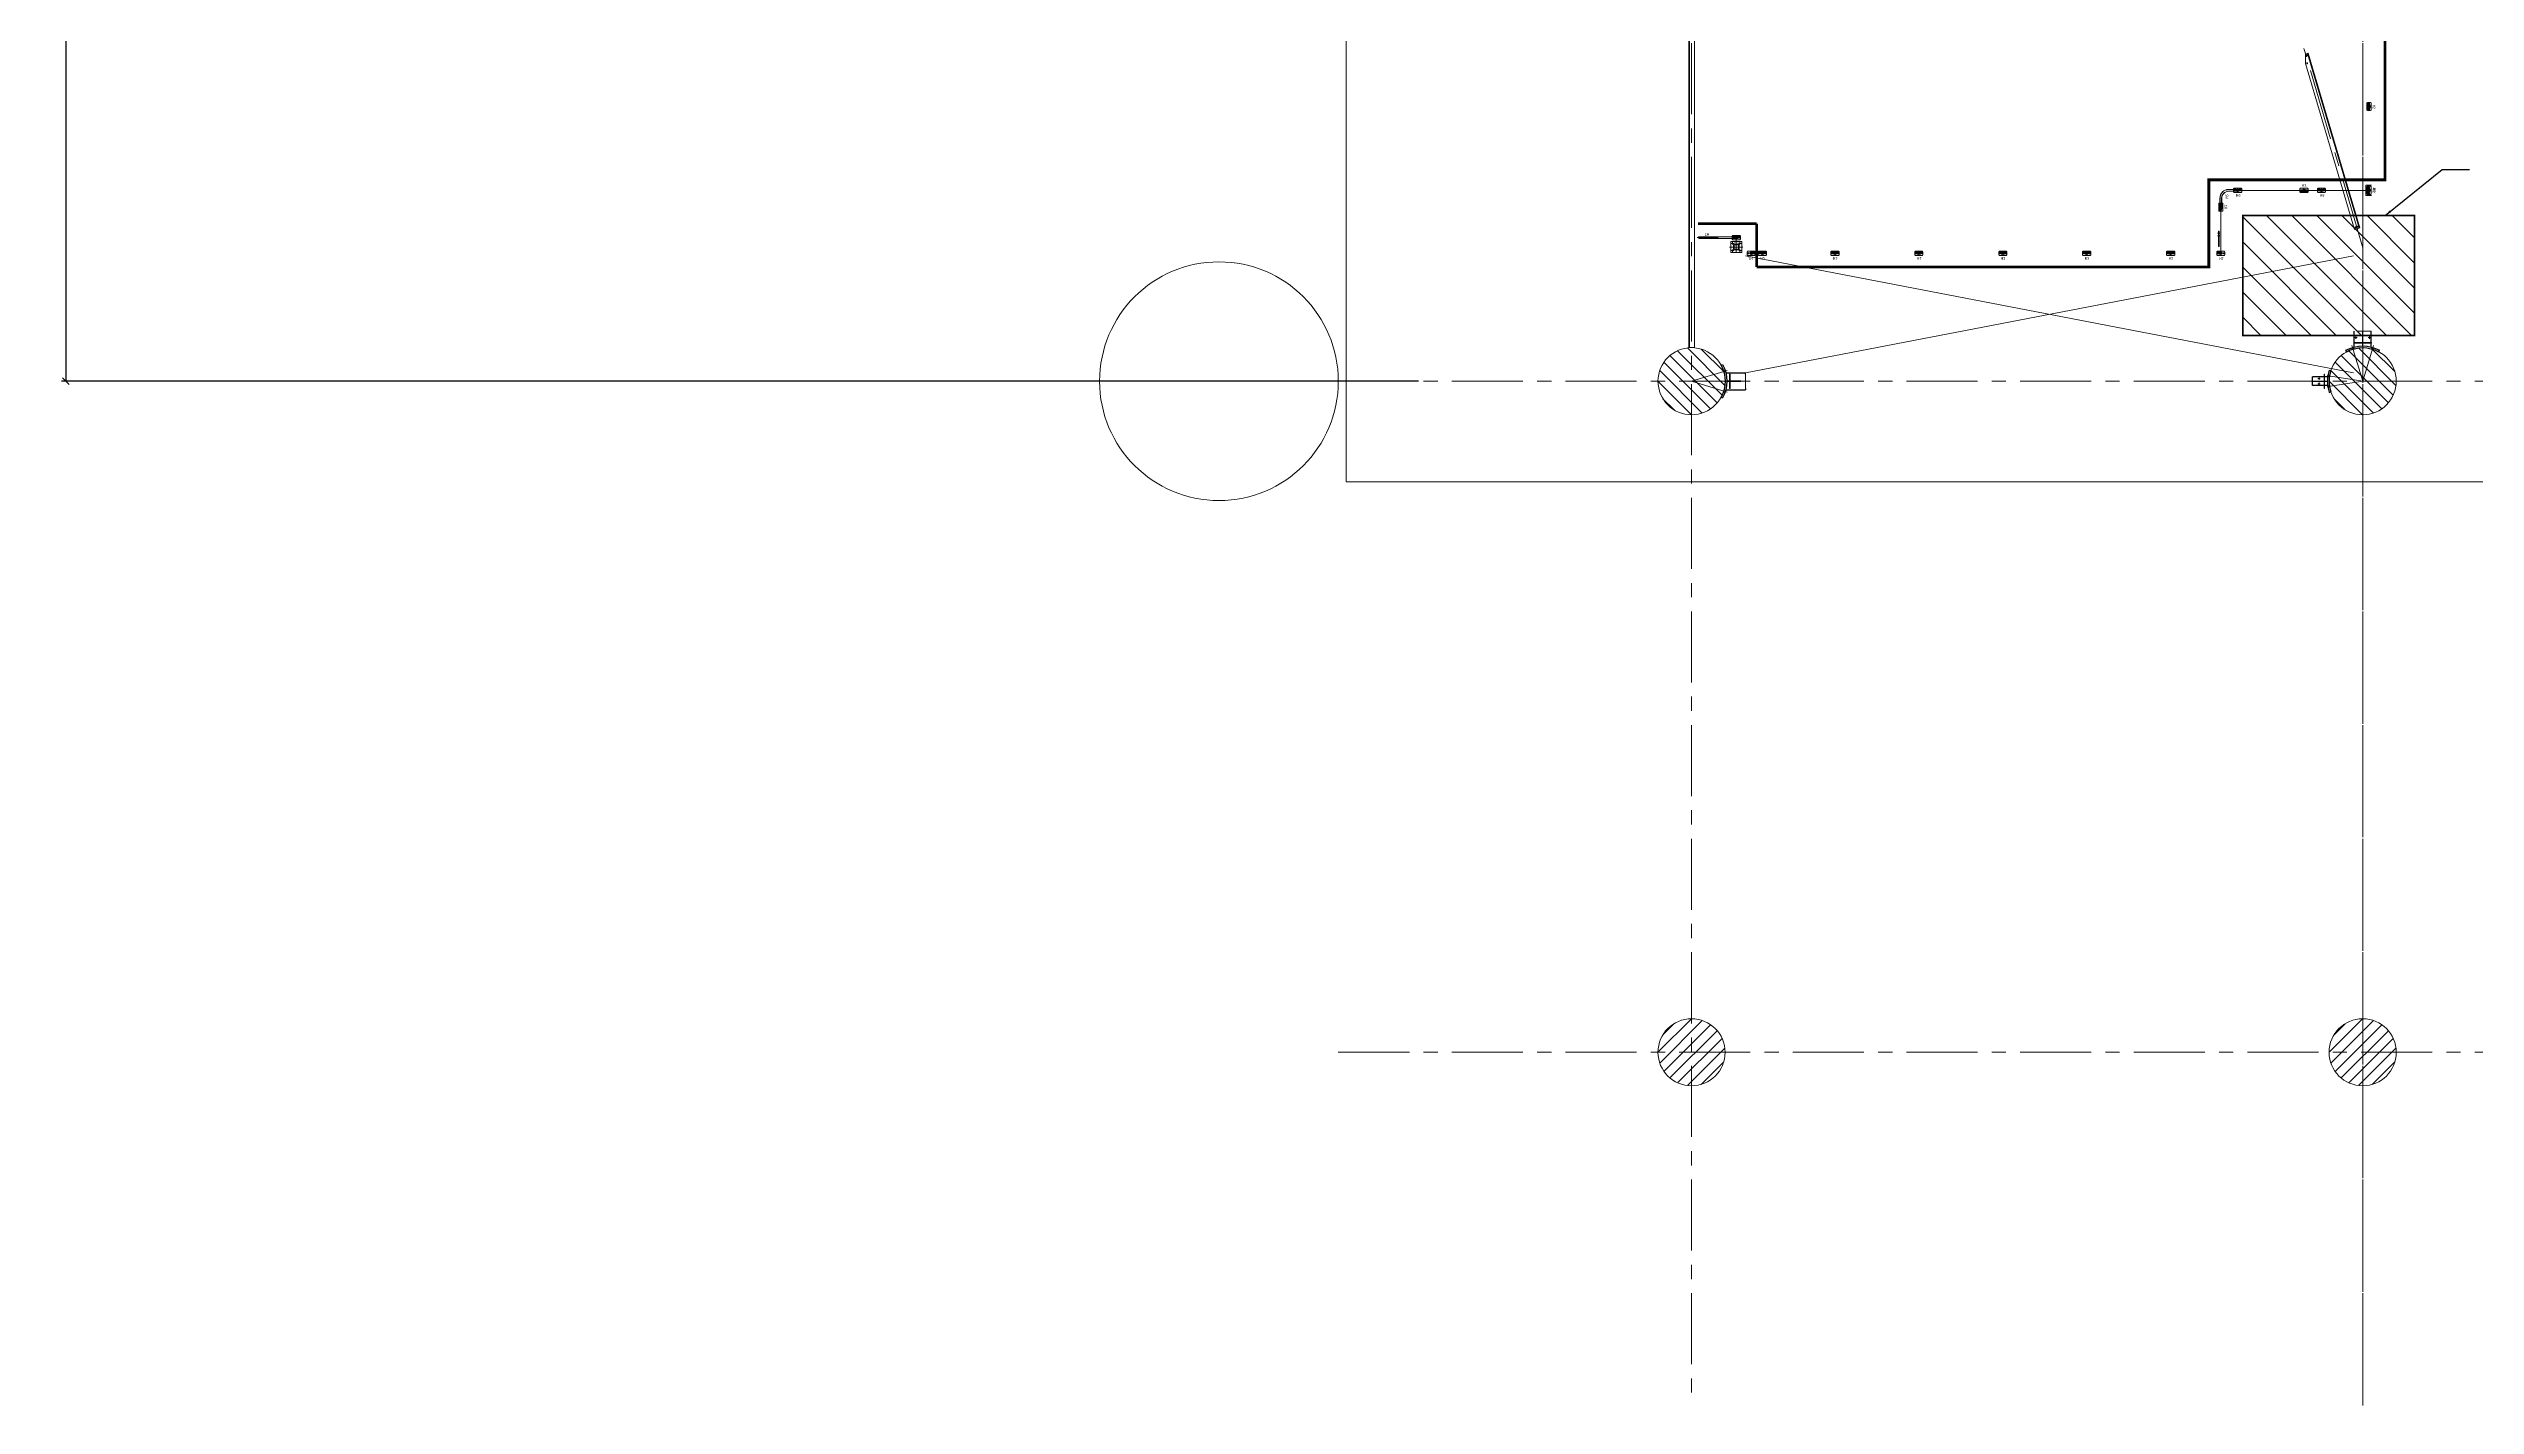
# Model space of a CAD drawing. Header units: millimetres. Extents: x -16602 to 168350, y -134254 to 50573.
# Drawn here: x 93659 to 137052, y -134254 to -109989 of the extents above; entities that cross this region are included whole.
import ezdxf

# ---------------------------------------------------------------- set-up
doc = ezdxf.new("R2010")
doc.units = ezdxf.units.MM
doc.header["$LTSCALE"] = 40
for name, pattern in [('CENTER', [50.8, 31.75, -6.35, 6.35, -6.35]), ('CENTER2', [28.575, 19.05, -3.175, 3.175, -3.175]), ('HIDDEN', [9.525, 6.35, -3.175]), ('HIDDEN2', [4.7625, 3.175, -1.5875])]:
    doc.linetypes.add(name, pattern=pattern)
doc.layers.get('0').update_dxf_attribs({"linetype": 'CONTINUOUS', "lineweight": 13})
doc.layers.get('Defpoints').update_dxf_attribs({"linetype": 'CONTINUOUS', "lineweight": 13})
for name, color, linetype, lineweight in [('01-CEN', 1, 'CENTER', 13), ('02-DIM', 2, 'CONTINUOUS', 13), ('04-HID', 3, 'HIDDEN', 13), ('06\\M+5B4D6\\M+5CFDF', 7, 'CONTINUOUS', 30), ('Handrail', 6, 'CONTINUOUS', 13)]:
    doc.layers.add(name, color=color, linetype=linetype, lineweight=lineweight)
doc.layers.get('02-DIM').off()
doc.styles.add('ROMANS', font='ROMANS.SHX', dxfattribs={"width": 0.75})
doc.styles.add('T', font='SimSun.ttf', dxfattribs={"height": 100})
doc.dimstyles.new('1TO80', dxfattribs={"dimscale": 80, "dimtxt": 2.5, "dimasz": 1.5, "dimexe": 1, "dimexo": 1.5, "dimgap": 1, "dimtad": 1, "dimdec": 0, "dimrnd": 0.5, "dimdsep": 46, "dimtxsty": 'ROMANS', "dimblk1": 'OBLIQUE', "dimblk2": 'OBLIQUE', "dimsah": 1, "dimcen": 0.09, "dimadec": 0, "dimazin": 0, "dimtfac": 0.6, "dimtdec": 0, "dimtmove": 0, "dimatfit": 2, "dimfxl": 0, "dimtolj": 1, "dimarcsym": 0})
doc.dimstyles.new('1TO80$7', dxfattribs={"dimscale": 80, "dimtxt": 2.5, "dimasz": 1.5, "dimexe": 1, "dimexo": 1.5, "dimgap": 1, "dimtad": 0, "dimdec": 0, "dimrnd": 0.5, "dimdsep": 46, "dimtxsty": 'ROMANS', "dimblk1": 'OBLIQUE', "dimblk2": 'OBLIQUE', "dimsah": 1, "dimcen": 0.09, "dimadec": 0, "dimazin": 0, "dimtfac": 0.6, "dimtdec": 0, "dimtmove": 0, "dimatfit": 2, "dimfxl": 0, "dimtolj": 1, "dimarcsym": 0})

# ---------------------------------------------------------------- blocks, each defined once
blk = doc.blocks.new('\\M+5B3A4\\M+5BFD7A')
at = {"layer": '01-CEN'}
for p, q in [((22.5, 0), (-22.5, 0)), ((0, -22.5), (0, 22.5))]:
    blk.add_line(p, q, dxfattribs=at)
at = {"layer": '04-HID'}
for p, q in [((5, 5), (-5, 5)), ((5, -5), (-5, -5))]:
    blk.add_line(p, q, dxfattribs=at)
at = {"layer": '04-HID', "ltscale": 30}
blk.add_circle((0, 0), 5, dxfattribs=at)
for centre, start, end in [((-5, 0), 90, 270), ((5, 0), 270, 90)]:
    blk.add_arc(centre, 5, start, end, dxfattribs=at)
blk = doc.blocks.new('BE')
at = {"color": 7, "linetype": 'Continuous'}
blk.add_line((680, 155), (680, -155), dxfattribs=at)
at = {"layer": '01-CEN'}
for q in [(636, 194), (636, -194)]:
    blk.add_line((0, 0), q, dxfattribs=at)
at = {"layer": '04-HID'}
for p, q in [((569, 192), (597, 200)), ((579, 158), (608, 167)), ((630, 5), (895, 5)), ((895, 152), (895, -152)), ((569, -192), (597, -200)), ((579, -158), (608, -167)), ((630, -5), (895, -5))]:
    blk.add_line(p, q, dxfattribs=at)
for points in [[(680, 8), (690, 8), (690, 155), (680, 155)], [(680, -8), (690, -8), (690, -155), (680, -155)]]:
    blk.add_lwpolyline(points, close=True, dxfattribs=at)
at = {"layer": '06\\M+5B4D6\\M+5CFDF'}
for p, q in [((528, 285), (554, 300)), ((611, 152), (895, 152)), ((528, -285), (554, -300)), ((611, -152), (895, -152))]:
    blk.add_line(p, q, dxfattribs=at)
for radius in [600, 630]:
    blk.add_arc((0, 0), radius, 331.5908, 28.4092, dxfattribs=at)
at = {"layer": '02-DIM'}
blk.add_blockref('\\M+5B3A4\\M+5BFD7A', (780, 122), dxfattribs=at)
at = {"layer": '02-DIM', "xscale": -1, "rotation": 180}
blk.add_blockref('\\M+5B3A4\\M+5BFD7A', (780, -122), dxfattribs=at)
blk = doc.blocks.new('AC1')
at = {"color": 7, "linetype": 'Continuous'}
blk.add_line((680, 128), (680, -128), dxfattribs=at)
at = {"layer": '01-CEN'}
for p, q in [((578, 90), (0, 0)), ((578, -90), (0, 0)), ((578, 90), (637, 99)), ((578, -90), (637, -99))]:
    blk.add_line(p, q, dxfattribs=at)
at = {"layer": '04-HID'}
for p, q in [((590, 107), (620, 112)), ((595, 77), (625, 81)), ((630, 3), (895, 3)), ((590, -107), (620, -112)), ((595, -77), (625, -81)), ((630, -3), (895, -3))]:
    blk.add_line(p, q, dxfattribs=at)
for points in [[(680, 5), (690, 5), (690, 128), (680, 128)], [(680, -5), (690, -5), (690, -128), (680, -128)]]:
    blk.add_lwpolyline(points, close=True, dxfattribs=at)
at = {"layer": '06\\M+5B4D6\\M+5CFDF'}
for p, q in [((598, 199), (569, 189)), ((625, 76), (895, 76)), ((895, 76), (895, -76)), ((598, -199), (569, -189)), ((625, -76), (895, -76))]:
    blk.add_line(p, q, dxfattribs=at)
for radius in [600, 630]:
    blk.add_arc((0, 0), radius, 341.6176, 18.3824, dxfattribs=at)
at = {"layer": '02-DIM', "xscale": -1, "rotation": 180}
for p in [(780, 46), (780, -46)]:
    blk.add_blockref('\\M+5B3A4\\M+5BFD7A', p, dxfattribs=at)
blk = doc.blocks.new('BD')
at = {"color": 7, "linetype": 'Continuous'}
blk.add_line((680, 128), (680, -128), dxfattribs=at)
at = {"layer": '01-CEN'}
for q in [(636, 194), (636, -194)]:
    blk.add_line((0, 0), q, dxfattribs=at)
at = {"layer": '04-HID'}
for p, q in [((569, 192), (597, 200)), ((579, 158), (608, 167)), ((630, 5), (965, 5)), ((965, 128), (965, -128)), ((569, -192), (597, -200)), ((579, -158), (608, -167)), ((630, -5), (965, -5))]:
    blk.add_line(p, q, dxfattribs=at)
for points in [[(680, 5), (690, 5), (690, 128), (680, 128)], [(680, -5), (690, -5), (690, -128), (680, -128)]]:
    blk.add_lwpolyline(points, close=True, dxfattribs=at)
at = {"layer": '06\\M+5B4D6\\M+5CFDF'}
for p, q in [((528, 285), (554, 300)), ((611, 152), (965, 152)), ((965, 128), (965, 152)), ((528, -285), (554, -300)), ((611, -152), (965, -152)), ((965, -128), (965, -152))]:
    blk.add_line(p, q, dxfattribs=at)
for radius in [600, 630]:
    blk.add_arc((0, 0), radius, 331.5908, 28.4092, dxfattribs=at)
blk = doc.blocks.new('100x100x10-shs-27.9')
for points in [[(-30, 50), (30, 50, -0.4142136), (50, 30), (50, -30, -0.4142136), (30, -50), (-30, -50, -0.4142136), (-50, -30), (-50, 30, -0.4142136)], [(-30, 40), (30, 40, -0.4142136), (40, 30), (40, -30, -0.4142136), (30, -40), (-30, -40, -0.4142136), (-40, -30), (-40, 30, -0.4142136)]]:
    blk.add_lwpolyline(points, format="xyb", close=True)
at = {"layer": '01-CEN'}
for p, q in [((62.5, 0), (-62.5, 0)), ((0, -62.5), (0, 62.5))]:
    blk.add_line(p, q, dxfattribs=at)
blk = doc.blocks.new('040x05a')
for p, q in [((0, 40), (0, 0)), ((2.6, 40), (0, 40)), ((0, 0), (40, 0)), ((5, 11), (5, 37.6)), ((37.6, 5), (11, 5)), ((40, 0), (40, 2.6))]:
    blk.add_line(p, q)
for centre, radius, start, end in [((2.6, 37.6), 2.4, 0, 90), ((11, 11), 6, 180, 270), ((37.6, 2.6), 2.4, 0, 90)]:
    blk.add_arc(centre, radius, start, end)
blk = doc.blocks.new('H2')
at = {"linetype": 'CENTER2'}
for p, q in [((-78, 0), (78, 0)), ((0, -42), (0, 43))]:
    blk.add_line(p, q, dxfattribs=at)
for p, q in [((-73, 28), (-63, 38)), ((-73, 28), (-73, -28)), ((-37, 0), (-65, 0)), ((63, 38), (-63, 38)), ((-51, 14), (-51, -14)), ((37, 0), (65, 0)), ((51, 14), (51, -14)), ((63, 38), (73, 28)), ((73, -28), (73, 28)), ((-63, -38), (-73, -28)), ((-63, -38), (63, -38)), ((-56, -19), (-56, -24)), ((-49, -14), (-49, -29)), ((-42, -19), (-42, -24)), ((42, -19), (42, -24)), ((49, -14), (49, -29)), ((56, -19), (56, -24)), ((73, -28), (63, -38))]:
    blk.add_line(p, q)
for centre, radius in [((-51, 0), 9), ((0, 0), 24.1), ((0, 0), 20.1), ((51, 0), 9)]:
    blk.add_circle(centre, radius)
at = {"extrusion": (0, 0, -1), "zscale": -1}
blk.add_blockref('040x05a', (24, -24), dxfattribs=at)
blk.add_blockref('040x05a', (24, -24))
at = {"ltscale": 30, "style": 'T'}
blk.add_text('H2', height=50, dxfattribs=at).set_placement((-33, 64))
blk = doc.blocks.new('H1')
at = {"linetype": 'CENTER2'}
for p, q in [((-78, 0), (78, 0)), ((0, -42), (0, 43))]:
    blk.add_line(p, q, dxfattribs=at)
for p, q in [((-73, 28), (-63, 38)), ((-73, 28), (-73, -28)), ((-37, 0), (-65, 0)), ((63, 38), (-63, 38)), ((-51, 14), (-51, -14)), ((37, 0), (65, 0)), ((51, 14), (51, -14)), ((63, 38), (73, 28)), ((73, -28), (73, 28)), ((-63, -38), (-73, -28)), ((-63, -38), (63, -38)), ((-56, -19), (-56, -24)), ((-49, -14), (-49, -29)), ((-42, -19), (-42, -24)), ((73, -28), (63, -38))]:
    blk.add_line(p, q)
for centre, radius in [((-51, 0), 9), ((0, 0), 24.1), ((0, 0), 20.1), ((51, 0), 9)]:
    blk.add_circle(centre, radius)
at = {"extrusion": (0, 0, -1), "zscale": -1}
blk.add_blockref('040x05a', (24, -24), dxfattribs=at)
at = {"ltscale": 30, "style": 'T'}
blk.add_text('H1', height=50, dxfattribs=at).set_placement((-27, 70))
blk = doc.blocks.new('_OBLIQUE')
at = {"color": 0, "linetype": 'ByBlock'}
blk.add_line((-0.5, -0.5), (0.5, 0.5), dxfattribs=at)
blk = doc.blocks.new('*D616')
at = {"color": 0, "lineweight": -2}
for p, q in [((118156, 16062), (93890, 16062)), ((93970, 16062), (93970, -115938)), ((118156, -115938), (93890, -115938))]:
    blk.add_line(p, q, dxfattribs=at)
at = {"layer": 'Defpoints', "color": 0}
for p in [(118276, 16062), (93970, -115938), (118276, -115938)]:
    blk.add_point(p, dxfattribs=at)
at = {"color": 0, "lineweight": -2, "xscale": 120, "yscale": 120, "zscale": 120}
for p, rotation in [((93970, 16062), 90), ((93970, -115938), 270)]:
    blk.add_blockref('_OBLIQUE', p, dxfattribs=dict(at, rotation=rotation))
at = {"color": 0, "insert": (93790, -49938), "char_height": 200, "attachment_point": 5, "rotation": 90, "style": 'ROMANS'}
blk.add_mtext('\\A1;132000', dxfattribs=at)
blk = doc.blocks.new('H4')
at = {"linetype": 'CENTER2'}
for p, q in [((78, 0), (-78, 0)), ((0, -42), (0, 43))]:
    blk.add_line(p, q, dxfattribs=at)
for p, q in [((-63, 38), (-73, 28)), ((-73, -28), (-73, 28)), ((-37, 0), (-65, 0)), ((-63, 38), (63, 38)), ((-51, 14), (-51, -14)), ((37, 0), (65, 0)), ((51, 14), (51, -14)), ((73, 28), (63, 38)), ((73, 28), (73, -28)), ((-73, -28), (-63, -38)), ((63, -38), (-63, -38)), ((42, -19), (42, -24)), ((49, -14), (49, -29)), ((56, -19), (56, -24)), ((63, -38), (73, -28))]:
    blk.add_line(p, q)
for centre, radius in [((-51, 0), 9), ((0, 0), 24.1), ((0, 0), 20.1), ((51, 0), 9)]:
    blk.add_circle(centre, radius)
blk.add_blockref('040x05a', (24, -24))
at = {"ltscale": 30, "style": 'T'}
blk.add_text('H4', height=50, dxfattribs=at).set_placement((-24, 70))
blk = doc.blocks.new('SB10 TO SB14a')
at = {"layer": '01-CEN', "ltscale": 30}
for p, q in [((24.55, -35), (-14.55, -35)), ((24.55, -85), (-14.55, -85))]:
    blk.add_line(p, q, dxfattribs=at)
at = {"layer": '04-HID', "ltscale": 30}
for p, q in [((4.55, -26), (-4.55, -26)), ((-4.55, -44), (4.55, -44)), ((4.55, -76), (-4.55, -76)), ((-4.55, -94), (4.55, -94)), ((14.55, -24), (4.55, -24)), ((14.55, -46), (4.55, -46)), ((14.55, -74), (4.55, -74)), ((14.55, -96), (4.55, -96))]:
    blk.add_line(p, q, dxfattribs=at)
blk.add_lwpolyline([(4.55, 157.45), (14.55, 157.45), (14.55, -120), (4.55, -120)], close=True, dxfattribs=at)
blk = doc.blocks.new('W2')
for p, q in [((-17, 0), (17, 0)), ((-17, -160), (-17, 0)), ((17, -160), (17, 0)), ((-300, -283), (-300, -317)), ((-140, -283), (-300, -283)), ((-140, -317), (-300, -317))]:
    blk.add_line(p, q)
at = {"linetype": 'HIDDEN2'}
for p, q in [((-14, -160), (-14, 0)), ((14, -160), (14, 0)), ((-140, -286), (-300, -286)), ((-140, -314), (-300, -314))]:
    blk.add_line(p, q, dxfattribs=at)
for radius in [154, 126]:
    blk.add_arc((-140, -160), radius, 270, 0, dxfattribs=at)
for radius in [157, 123]:
    blk.add_arc((-140, -160), radius, 270, 0)
at = {"style": 'T'}
blk.add_text('W2', height=50, dxfattribs=at).set_placement((-147, -216))
blk = doc.blocks.new('A$C2DE92BC2')
at = {"layer": 'Handrail'}
for p, q in [((-17, 0), (17, 0)), ((-17, -300), (-17, 0)), ((17, -300), (17, 0))]:
    blk.add_line(p, q, dxfattribs=at)
at = {"layer": 'Handrail', "linetype": 'CENTER2'}
blk.add_line((0, -334), (0, 40), dxfattribs=at)
at = {"layer": 'Handrail', "ltscale": 30}
blk.add_arc((0, -300), 16.8, 180, 0, dxfattribs=at)
at = {"layer": 'Handrail', "style": 'T'}
blk.add_text('W1', height=50, rotation=270, dxfattribs=at).set_placement((32, -123))

msp = doc.modelspace()

# ---------------------------------------------------------------- hatches: boundary and pattern name
h = msp.add_hatch()
h.set_pattern_fill('ANSI31', color=256, scale=100, style=0)
h.set_pattern_definition([(315, (-3708.7, -99876.02), (-224.5064, -224.5064), [])])
h.paths.add_polyline_path([(135963.6, -115118), (135963.6, -112975), (132892.6, -112975), (132892.6, -115118)])
h = msp.add_hatch()
h.set_pattern_fill('ANSI31', color=256, scale=50, style=0)
h.set_pattern_definition([(315, (19853.43, -114833.53), (-112.2532, -112.2532), [])])
edge = h.paths.add_edge_path()
edge.add_arc((123035.6, -115938), 600, 0, 360, ccw=False)
h = msp.add_hatch()
h.set_pattern_fill('ANSI31', color=256, scale=50, style=0)
h.set_pattern_definition([(315, (31853.43, -114833.53), (-112.2532, -112.2532), [])])
edge = h.paths.add_edge_path()
edge.add_arc((135035.6, -115938), 600, 0, 360, ccw=False)
h = msp.add_hatch()
h.set_pattern_fill('ANSI31', color=256, scale=50, style=0)
h.set_pattern_definition([(45, (19853.43, -129042.49), (-112.2532, 112.2532), [])])
edge = h.paths.add_edge_path()
edge.add_arc((123035.6, -127938), 600, 0, 360)
h = msp.add_hatch()
h.set_pattern_fill('ANSI31', color=256, scale=50, style=0)
h.set_pattern_definition([(45, (31853.43, -129042.49), (-112.2532, 112.2532), [])])
edge = h.paths.add_edge_path()
edge.add_arc((135035.6, -127938), 600, 0, 360)

# ---------------------------------------------------------------- linework, layer by layer
at = {"linetype": 'CENTER2'}
for p, q in [((132721.7, -112525.2), (132877.7, -112525.2)), ((132799.7, -112482.7), (132799.7, -112567.7)), ((134221.7, -112525.2), (134377.7, -112525.2)), ((134299.7, -112482.7), (134299.7, -112567.7))]:
    msp.add_line(p, q, dxfattribs=at)
for p, q in [((132736.7, -112487.7), (132726.7, -112497.7)), ((132726.7, -112552.7), (132726.7, -112497.7)), ((132726.7, -112552.7), (132736.7, -112562.7)), ((132762.7, -112525.2), (132734.7, -112525.2)), ((132736.7, -112487.7), (132862.7, -112487.7)), ((132862.7, -112562.7), (132736.7, -112562.7)), ((132743.6, -112506.1), (132743.6, -112501.1)), ((132748.7, -112539.2), (132748.7, -112511.2)), ((132750.6, -112511.1), (132750.6, -112496.1)), ((132757.6, -112506.1), (132757.6, -112501.1)), ((132836.7, -112525.2), (132864.7, -112525.2)), ((132841.9, -112506.1), (132841.9, -112501.1)), ((132848.9, -112511.1), (132848.9, -112496.1)), ((132850.7, -112539.2), (132850.7, -112511.2)), ((132855.9, -112506.1), (132855.9, -112501.1)), ((132872.7, -112497.7), (132862.7, -112487.7)), ((132862.7, -112562.7), (132872.7, -112552.7)), ((132872.7, -112497.7), (132872.7, -112552.7)), ((132877.7, -112525.2), (135110.9, -112525.2)), ((134236.7, -112487.7), (134226.7, -112497.7)), ((134226.7, -112552.7), (134226.7, -112497.7)), ((134226.7, -112552.7), (134236.7, -112562.7)), ((134262.7, -112525.2), (134234.7, -112525.2)), ((134236.7, -112487.7), (134362.7, -112487.7)), ((134362.7, -112562.7), (134236.7, -112562.7)), ((134243.6, -112506.1), (134243.6, -112501.1)), ((134248.7, -112539.2), (134248.7, -112511.2)), ((134250.6, -112511.1), (134250.6, -112496.1)), ((134257.6, -112506.1), (134257.6, -112501.1)), ((134336.7, -112525.2), (134364.7, -112525.2)), ((134341.9, -112506.1), (134341.9, -112501.1)), ((134348.9, -112511.1), (134348.9, -112496.1)), ((134350.7, -112539.2), (134350.7, -112511.2)), ((134355.9, -112506.1), (134355.9, -112501.1)), ((134372.7, -112497.7), (134362.7, -112487.7)), ((134362.7, -112562.7), (134372.7, -112552.7)), ((134372.7, -112497.7), (134372.7, -112552.7)), ((132499.7, -113608.3), (132499.7, -112825.2))]:
    msp.add_line(p, q)
at = {"color": 5}
for p, q in [((135090.9, -112432.2), (135090.9, -112618.2)), ((135190.9, -112432.2), (135090.9, -112432.2)), ((135090.9, -112618.2), (135190.9, -112618.2))]:
    msp.add_line(p, q, dxfattribs=at)
for points in [[(123085.6, -115338), (123085.6, -104538), (122985.6, -104538), (122985.6, -115338)], [(134986, -113194), (134890.1, -113222.3), (134012.2, -110255.9), (134012.2, -110088.1), (134062.5, -110073.3)], [(123935.6, -113638), (123935.6, -113438), (123735.6, -113438), (123735.6, -113638)]]:
    msp.add_lwpolyline(points, close=True)
for points in [[(122997.8, -115338), (122997.8, -115278), (122997.8, -104598), (122997.8, -104538)], [(134973.5, -113197.7), (134050, -110077)]]:
    msp.add_lwpolyline(points)
for points in [[(134034.7, -110109.7), (134036.4, -110115.4, 1), (134049.8, -110111.4), (134048.1, -110105.7, 1), (134034.7, -110109.7)], [(134034.7, -110250.6), (134036.4, -110256.4, 1), (134049.8, -110252.4), (134048.1, -110246.6, 1), (134034.7, -110250.6)], [(134904.5, -113189.9), (134902.8, -113184.2, -1), (134916.2, -113180.2), (134917.9, -113186, -1), (134904.5, -113189.9)], [(134904.5, -113189.9), (134902.8, -113184.2, -1), (134916.2, -113180.2), (134917.9, -113186, -1), (134904.5, -113189.9)], [(134942.8, -113178.6), (134941.1, -113172.8, -1), (134954.5, -113168.9), (134956.2, -113174.6, -1), (134942.8, -113178.6)], [(134942.8, -113178.6), (134941.1, -113172.8, -1), (134954.5, -113168.9), (134956.2, -113174.6, -1), (134942.8, -113178.6)]]:
    msp.add_lwpolyline(points, format="xyb")
for centre, radius in [((134042.2, -110110.5), 7.5), ((134042.2, -110251.5), 7.5), ((132748.7, -112525.2), 9), ((132799.7, -112525.2), 24.1), ((132799.7, -112525.2), 20.1), ((132850.7, -112525.2), 9), ((134248.7, -112525.2), 9), ((134299.7, -112525.2), 24.1), ((134299.7, -112525.2), 20.1), ((134350.7, -112525.2), 9), ((134910.3, -113185.1), 7.5), ((134910.3, -113185.1), 7.5), ((134948.7, -113173.7), 7.5), ((134948.7, -113173.7), 7.5), ((123770.6, -113473), 5), ((123770.6, -113603), 5), ((123900.6, -113473), 5), ((123900.6, -113603), 5), ((114586, -115938), 2134)]:
    msp.add_circle(centre, radius)
at = {"color": 9}
for centre in [(123035.6, -115938), (135035.6, -115938), (123035.6, -127938), (135035.6, -127938)]:
    msp.add_circle(centre, 600, dxfattribs=at)
for centre, start, end in [((123770.6, -113471), 0, 180), ((123770.6, -113475), 180, 0), ((123770.6, -113601), 0, 180), ((123770.6, -113605), 180, 0), ((123900.6, -113471), 0, 180), ((123900.6, -113475), 180, 0), ((123900.6, -113601), 0, 180), ((123900.6, -113605), 180, 0)]:
    msp.add_arc(centre, 5, start, end)
at = {"layer": '01-CEN'}
for p, q in [((123035.6, 34377.6), (123035.6, -134253.7)), ((135035.6, 34377.6), (135035.6, -134253.7)), ((135035.6, -134253.7), (135035.6, 34377.6)), ((135039.2, -113550), (133985.6, -109989.8)), ((134053.2, -110107.3), (134031.2, -110113.8)), ((134046.2, -110124), (134038.2, -110097.1)), ((134053.2, -110248.2), (134031.2, -110254.8)), ((134046.2, -110264.9), (134038.2, -110238.1)), ((134921.3, -113181.8), (134899.3, -113188.3)), ((134921.3, -113181.8), (134899.3, -113188.3)), ((134906.3, -113171.6), (134914.3, -113198.5)), ((134906.3, -113171.6), (134914.3, -113198.5)), ((134959.7, -113170.5), (134937.6, -113177)), ((134959.7, -113170.5), (134937.6, -113177)), ((134944.7, -113160.3), (134952.6, -113187.1)), ((134944.7, -113160.3), (134952.6, -113187.1)), ((123715.6, -113538), (123955.6, -113538)), ((123749.1, -113473), (123792.1, -113473)), ((123749.1, -113603), (123792.1, -113603)), ((123765.6, -113475), (123765.6, -113471)), ((123765.6, -113605), (123765.6, -113601)), ((123770.6, -113494.5), (123770.6, -113451.5)), ((123770.6, -113581.5), (123770.6, -113624.5)), ((123775.6, -113475), (123775.6, -113471)), ((123775.6, -113605), (123775.6, -113601)), ((123835.6, -113418), (123835.6, -113638)), ((123922.1, -113473), (123879.1, -113473)), ((123922.1, -113603), (123879.1, -113603)), ((123895.6, -113475), (123895.6, -113471)), ((123895.6, -113605), (123895.6, -113601)), ((123900.6, -113494.5), (123900.6, -113451.5)), ((123900.6, -113581.5), (123900.6, -113624.5)), ((123905.6, -113475), (123905.6, -113471)), ((123905.6, -113605), (123905.6, -113601)), ((116720, -115938), (153351.3, -115938)), ((116720, -127938), (153351.3, -127938))]:
    msp.add_line(p, q, dxfattribs=at)
at = {"layer": '01-CEN', "ltscale": 30}
for p, q in [((134870.3, -115786), (124000.9, -113693)), ((134870.3, -113693), (124000.9, -115786))]:
    msp.add_line(p, q, dxfattribs=at)
at = {"layer": '01-CEN', "color": 3, "linetype": 'ByBlock', "const_width": 30}
msp.add_lwpolyline([(135963.6, -112975), (132892.6, -112975), (132892.6, -115118), (135963.6, -115118), (135963.6, -112975)], dxfattribs=at)
msp.add_lwpolyline([(135963.6, -112975), (132892.6, -112975), (132892.6, -115118), (135963.6, -115118), (135963.6, -112975)], dxfattribs=at)
msp.add_lwpolyline([(135963.6, -112975), (132892.6, -112975), (132892.6, -115118), (135963.6, -115118), (135963.6, -112975)], dxfattribs=at)
msp.add_lwpolyline([(135963.6, -112975), (132892.6, -112975), (132892.6, -115118), (135963.6, -115118), (135963.6, -112975)], dxfattribs=at)
at = {"layer": 'Defpoints', "color": 5, "ltscale": 30}
msp.add_lwpolyline([(116860.9, -117735.7), (149593.8, -117735.7), (149593.8, -90940.4), (116860.9, -90940.4)], close=True, dxfattribs=at)
at = {"layer": 'Handrail', "const_width": 50}
for points in [[(124199.7, -113896.8), (132284.8, -113896.8), (132284.8, -112335.9), (135435.6, -112335.9), (135435.6, -106037.3), (124041.8, -106037.3), (124041.8, -104804.3)], [(123149.5, -113120.9), (124199.7, -113120.9)], [(124199.7, -113120.9), (124199.7, -113896.8)]]:
    msp.add_lwpolyline(points, dxfattribs=at)
at = {"layer": 'Handrail', "ltscale": 30}
msp.add_lwpolyline([(123472.4, -113387.3), (123835.6, -113387.3), (123835.6, -113353.8), (123472.4, -113353.8)], close=True, dxfattribs=at)

# ---------------------------------------------------------------- block references
at = {"extrusion": (0, 0, -1), "xscale": -1, "zscale": -1, "rotation": 180}
for p in [(-132775.6, -112501.1), (-134275.6, -112501.1)]:
    msp.add_blockref('040x05a', p, dxfattribs=at)
at = {"xscale": -1, "rotation": 180}
for p in [(132823.9, -112501.1), (134323.9, -112501.1)]:
    msp.add_blockref('040x05a', p, dxfattribs=at)
at = {"rotation": 90}
msp.add_blockref('100x100x10-shs-27.9', (123835.6, -113538), dxfattribs=at)
at = {"layer": '02-DIM', "ltscale": 30, "xscale": -1, "rotation": 270}
msp.add_blockref('A$C2DE92BC2', (123472.4, -113370.5), dxfattribs=at)
at = {"layer": '02-DIM', "xscale": -1}
for name, p, rotation in [('BE', (135035.6, -115938), 270), ('BD', (123035.6, -115938), 180)]:
    msp.add_blockref(name, p, dxfattribs=dict(at, rotation=rotation))
at = {"layer": '02-DIM', "rotation": 180}
msp.add_blockref('AC1', (135035.6, -115938), dxfattribs=at)
at = {"layer": '04-HID', "xscale": -1, "rotation": 180}
msp.add_blockref('SB10 TO SB14a', (132455.6, -113372.7), dxfattribs=at)
at = {"layer": 'Handrail'}
for name, p, rotation in [('H2', (135148.4, -111025.2), 270), ('H2', (135148.4, -111025.2), 270), ('H2', (135148.4, -112525.2), 270), ('H2', (135148.4, -112525.2), 270), ('H1', (124100.9, -113650.8), 180)]:
    msp.add_blockref(name, p, dxfattribs=dict(at, rotation=rotation))
at = {"layer": 'Handrail', "xscale": -1}
for name, p, rotation in [('H2', (132499.7, -112825.2), 270), ('W2', (132799.7, -112525.2), 270), ('H4', (135148.4, -112525.2), 270), ('H4', (135148.4, -112525.2), 270), ('H2', (123835.6, -113370.5), 180), ('H2', (124300.9, -113650.8), 180), ('H2', (125600.9, -113650.8), 180), ('H2', (127100.9, -113650.8), 180), ('H2', (128600.9, -113650.8), 180), ('H2', (130100.9, -113650.8), 180), ('H2', (131600.9, -113650.8), 180), ('H1', (132499.7, -113650.8), 180)]:
    msp.add_blockref(name, p, dxfattribs=dict(at, rotation=rotation))
at = {"layer": 'Handrail'}
msp.add_blockref('H2', (133985.6, -112525.2), dxfattribs=at)
at = {"layer": 'Handrail', "extrusion": (0, 0, -1), "zscale": -1, "rotation": 180}
for p in [(-125600.9, -113650.8), (-127100.9, -113650.8), (-128600.9, -113650.8), (-130100.9, -113650.8), (-131600.9, -113650.8)]:
    msp.add_blockref('H2', p, dxfattribs=at)

# ---------------------------------------------------------------- texts
at = {"ltscale": 30, "style": 'T'}
for p in [(132773.8, -112637.6), (134273.8, -112637.6)]:
    msp.add_text('H6', height=50, dxfattribs=at).set_placement(p)

# ---------------------------------------------------------------- dimensions: what is measured, and where the dimension line sits
dim = msp.add_linear_dim(base=(93970.2, -115938), p1=(118276.3, 16062), p2=(118276.3, -115938), angle=90, dimstyle='1TO80')
dim.commit()
dim.dimension.update_dxf_attribs({"geometry": '*D616', "text_midpoint": (93790.2, -49938)})

# ---------------------------------------------------------------- leaders
msp.add_leader([(135437.7, -112975), (136455.3, -112153.6), (136944.9, -112153.6)], dimstyle='1TO80$7', override={"dimgap": 1, "dimtad": 0})

doc.saveas('drawing.dxf')
